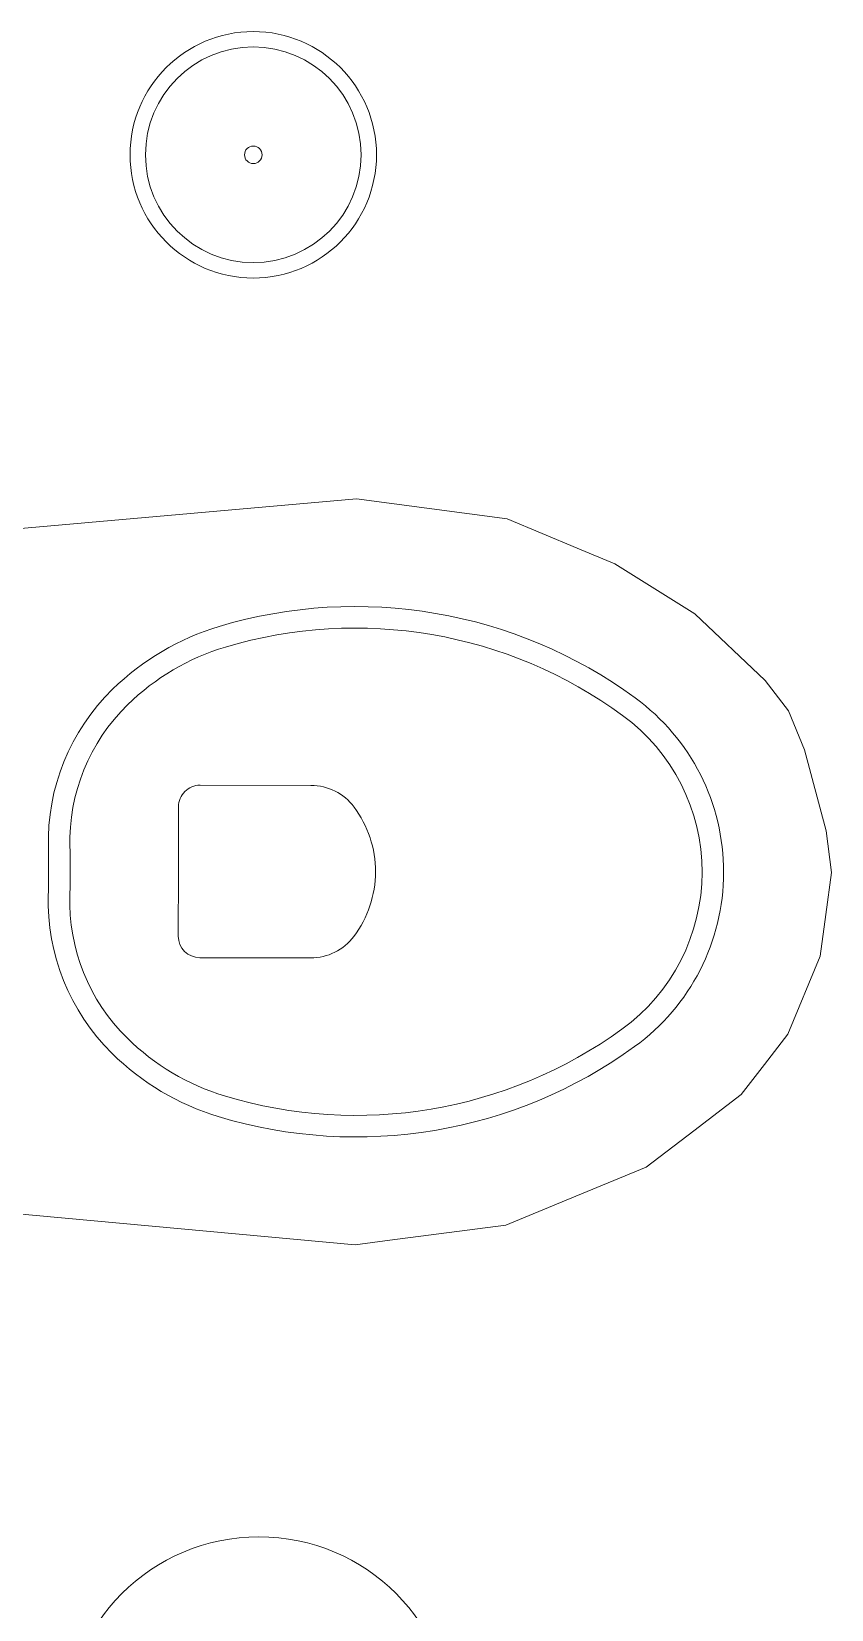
# Model space of a CAD drawing. Header units: millimetres. Extents: x -10496 to -5455, y -188 to 7293.
# Drawn here: x -7468.5 to -7431.4, y 3223.3 to 3296.5 of the extents above; entities that cross this region are included whole.
import ezdxf

# ---------------------------------------------------------------- set-up
doc = ezdxf.new("R2010")
doc.units = ezdxf.units.MM
doc.layers.add('GJC_tefris', color=30, linetype='Continuous', lineweight=0)

# ---------------------------------------------------------------- blocks, each defined once
blk = doc.blocks.new('fgjh')
at = {"layer": 'GJC_tefris', "color": 151}
for p, q in [((5037995.972, 2445189.538, 2049.552), (5037998.972, 2445189.532, 2049.552)), ((5038001.972, 2445189.527, 2049.552), (5037998.972, 2445189.532, 2049.552)), ((5037994.961, 2445183.398, 2049.552), (5037994.97, 2445188.539, 2049.552)), ((5038002.961, 2445183.383, 2049.552), (5038002.97, 2445188.525, 2049.552))]:
    blk.add_line(p, q, dxfattribs=at)
at = {"layer": 'GJC_tefris', "color": 151, "elevation": 2049.552}
blk.add_lwpolyline([(5038013.612, 2445211.219), (5038016.257, 2445181.278), (5038015.79, 2445177.785), (5038015.324, 2445174.292), (5038013.969, 2445171.039), (5038013.239, 2445169.285), (5038010.921, 2445165.586), (5038010.921, 2445165.586), (5038007.824, 2445162.314), (5038006.42, 2445161.241), (5038004.61, 2445160.495), (5038000.858, 2445159.497), (5037998.916, 2445159.245), (5037996.976, 2445159.505), (5037995.035, 2445159.764), (5037991.42, 2445161.269), (5037990.02, 2445162.347), (5037988.621, 2445163.425), (5037986.935, 2445165.63), (5037985.249, 2445167.835), (5037983.907, 2445171.094), (5037982.564, 2445174.352), (5037981.866, 2445179.732), (5037981.657, 2445181.342), (5037984.412, 2445211.272)], dxfattribs=at)
at = {"layer": 'GJC_tefris', "color": 151}
for centre, radius in [((5037959.115, 2445185.796, 1907.46), 9), ((5038032.205, 2445186.06, 1764.181), 5.715), ((5038032.205, 2445186.06, 1764.181), 5), ((5038032.205, 2445186.06, 1764.181), 0.407)]:
    blk.add_circle(centre, radius, dxfattribs=at)
for centre, radius, start, end in [((5037997.592, 2445185.671, 2049.552), 9.9, 88.25922, 135.45017), ((5037999.053, 2445233.749, 2049.552), 38.2, 268.25922, 269.89518), ((5037999.053, 2445233.749, 2049.552), 38.2, 269.89518, 271.53115), ((5038000.338, 2445185.666, 2049.552), 9.9, 44.3402, 91.53115), ((5037997.592, 2445185.671, 2049.552), 8.9, 88.25922, 135.45017), ((5037999.053, 2445233.749, 2049.552), 39.2, 268.25922, 269.89518), ((5037999.053, 2445233.749, 2049.552), 39.2, 269.89518, 271.53115), ((5038000.338, 2445185.666, 2049.552), 8.9, 44.3402, 91.53115), ((5037999.088, 2445184.198, 2049.552), 12, 135.45017, 163.11062), ((5037998.836, 2445184.198, 2049.552), 12, 16.67975, 44.3402), ((5037999.088, 2445184.198, 2049.552), 11, 135.45017, 163.11062), ((5037998.836, 2445184.198, 2049.552), 11, 16.67975, 44.3402), ((5037995.97, 2445188.538, 2049.552), 1, 89.89518, 179.89518), ((5038001.97, 2445188.527, 2049.552), 1, 359.89518, 89.89518), ((5038008.657, 2445181.292, 2049.552), 22, 163.11062, 215.96177), ((5037989.257, 2445181.328, 2049.552), 22, 323.8286, 16.67975), ((5038008.657, 2445181.292, 2049.552), 21, 163.11062, 215.96177), ((5037989.257, 2445181.328, 2049.552), 21, 323.8286, 16.67975), ((5037997.461, 2445183.393, 2049.552), 2.5, 179.89518, 233.02529), ((5038000.461, 2445183.388, 2049.552), 2.5, 306.76508, 359.89518), ((5037998.964, 2445185.391, 2049.552), 5, 233.02529, 269.89518), ((5037998.964, 2445185.391, 2049.552), 5, 269.89518, 306.76508), ((5037998.944, 2445174.245, 2049.552), 9, 215.96177, 269.89518), ((5037998.944, 2445174.245, 2049.552), 9, 269.89518, 323.8286), ((5037998.944, 2445174.245, 2049.552), 10, 215.96177, 269.89518), ((5037998.944, 2445174.245, 2049.552), 10, 269.89518, 323.8286)]:
    blk.add_arc(centre, radius, start, end, dxfattribs=at)

msp = doc.modelspace()

# ---------------------------------------------------------------- block references
at = {"rotation": 90}
msp.add_blockref('fgjh', (2437727.858, -5034741.44, -2049.551), dxfattribs=at)

doc.saveas('drawing.dxf')
